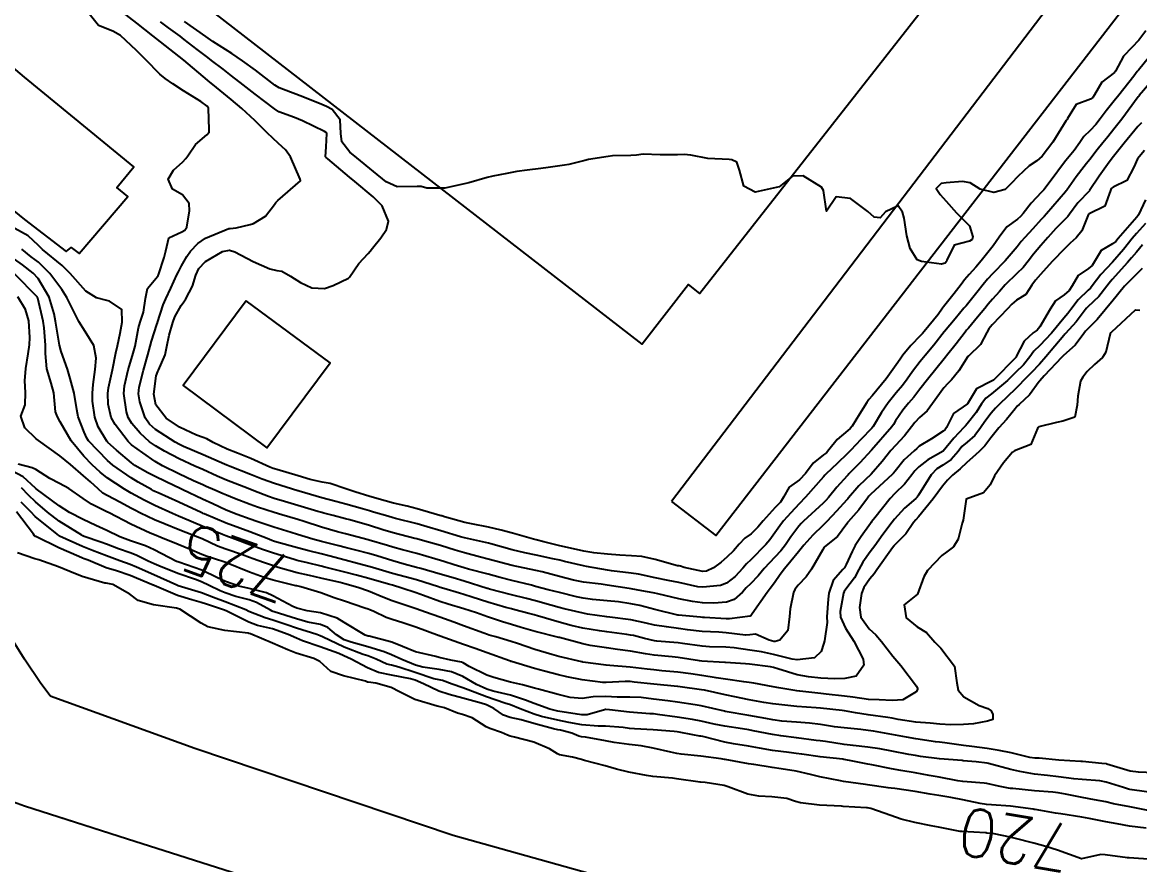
# Model space of a CAD drawing. Header units: metres. Extents: x 307586 to 320046, y 7427249 to 7434250.
# Drawn here: x 312044.7 to 312138.4, y 7432010.2 to 7432080.8 of the extents above; entities that cross this region are included whole.
import ezdxf
from ezdxf.enums import TextEntityAlignment as Align

# ---------------------------------------------------------------- set-up
doc = ezdxf.new("R2010")
doc.units = ezdxf.units.M
doc.header["$MEASUREMENT"] = 0
for name, color, linetype in [('Cotas', 45, 'Continuous'), ('Curvas de Nivel 1m', 11, 'Continuous'), ('Curvas de Nivel 5m', 15, 'Continuous'), ('Edificações', 30, 'Continuous'), ('Vias Primárias', 230, 'Continuous'), ('Vias Secundárias', 230, 'Continuous')]:
    doc.layers.add(name, color=color, linetype=linetype)
doc.styles.add('Style-STANDARD', font='STANDARD.shx')

msp = doc.modelspace()

# ---------------------------------------------------------------- linework, layer by layer
at = {"layer": 'Curvas de Nivel 1m', "flags": 128}
for points, elevation in [([(312138.501, 7432072.364), (312138.214, 7432072.045), (312137.056, 7432070.667), (312136.181, 7432069.528), (312135.81, 7432069.05), (312135.532, 7432068.686), (312134.963, 7432067.889), (312134.168, 7432066.7), (312134.143, 7432066.671), (312133.183, 7432065.659), (312132.481, 7432064.716), (312132.331, 7432064.508), (312132.116, 7432064.285), (312131.334, 7432063.502), (312130.666, 7432062.741), (312130.086, 7432062.079), (312129.47, 7432061.365), (312129.013, 7432060.761), (312128.594, 7432060.238), (312128.062, 7432059.722), (312127.1, 7432058.784), (312126.601, 7432058.235), (312126.035, 7432057.592), (312125.67, 7432057.162), (312125.38, 7432056.806), (312124.763, 7432056.065), (312124.006, 7432055.157), (312123.851, 7432054.975), (312123.733, 7432054.823), (312122.974, 7432053.844), (312122.172, 7432052.838), (312122.083, 7432052.728), (312121.97, 7432052.591), (312120.576, 7432050.861), (312119.945, 7432050.044), (312119.427, 7432049.386), (312118.985, 7432048.879), (312118.514, 7432048.294), (312117.911, 7432047.399), (312117.718, 7432047.081), (312117.58, 7432046.895), (312115.883, 7432044.92), (312114.921, 7432043.875), (312113.997, 7432042.939), (312113.926, 7432042.865), (312113.851, 7432042.788), (312112.97, 7432041.821), (312112.274, 7432040.956), (312112.069, 7432040.719), (312111.828, 7432040.479), (312110.201, 7432038.984), (312110.005, 7432038.792), (312109.806, 7432038.559), (312109.127, 7432037.663), (312108.667, 7432037.001), (312108.278, 7432036.505), (312107.773, 7432035.979), (312106.893, 7432035.023), (312106.384, 7432034.4), (312105.743, 7432033.72), (312105.394, 7432033.387), (312105.064, 7432033.047), (312104.37, 7432032.41), (312103.724, 7432032.191), (312102.673, 7432032.121), (312101.724, 7432032.148), (312100.885, 7432032.253), (312099.727, 7432032.482), (312097.975, 7432032.883), (312097.731, 7432032.94), (312097.576, 7432032.977), (312096.632, 7432033.147), (312095.735, 7432033.301), (312095.566, 7432033.331), (312093.74, 7432033.634), (312093.224, 7432033.702), (312091.743, 7432033.879), (312090.907, 7432034.051), (312089.75, 7432034.358), (312088.274, 7432034.726), (312087.757, 7432034.85), (312085.763, 7432035.28), (312083.768, 7432035.797), (312083.114, 7432035.962), (312081.773, 7432036.32), (312081.001, 7432036.558), (312079.779, 7432036.936), (312078.266, 7432037.365), (312077.785, 7432037.496), (312077.616, 7432037.541), (312075.792, 7432038.018), (312074.929, 7432038.27), (312073.801, 7432038.609), (312072.161, 7432039.083), (312071.809, 7432039.176), (312070.757, 7432039.456), (312070.001, 7432039.653), (312069.815, 7432039.703), (312069.49, 7432039.8), (312067.821, 7432040.309), (312066.695, 7432040.63), (312065.827, 7432040.878), (312065.35, 7432041.039), (312064.117, 7432041.536), (312063.915, 7432041.62), (312063.834, 7432041.65), (312063.658, 7432041.719), (312061.842, 7432042.424), (312061.04, 7432042.767), (312059.85, 7432043.303), (312059.184, 7432043.597), (312057.862, 7432044.204), (312056.648, 7432044.845), (312055.878, 7432045.3), (312055.387, 7432045.637), (312054.587, 7432046.347), (312053.898, 7432047.159), (312053.598, 7432047.663), (312053.442, 7432048.132), (312053.234, 7432049.667), (312053.28, 7432050.326), (312053.592, 7432051.664), (312053.669, 7432051.95), (312053.965, 7432052.874), (312054.17, 7432053.657), (312054.468, 7432055.181), (312054.592, 7432055.651), (312054.864, 7432056.5), (312055.055, 7432057.645), (312055.208, 7432058.47), (312056.051, 7432059.472), (312056.115, 7432059.566), (312056.138, 7432059.629), (312056.62, 7432061.071), (312056.733, 7432061.623), (312056.984, 7432062.72), (312058.089, 7432063.216), (312058.337, 7432063.361), (312058.501, 7432063.606), (312058.723, 7432064.994), (312058.692, 7432065.604), (312058.13, 7432066.338), (312057.311, 7432066.795), (312056.932, 7432067.628), (312057.389, 7432068.387), (312058.165, 7432069.102), (312058.418, 7432069.358), (312058.584, 7432069.606), (312059.237, 7432070.545), (312060.191, 7432071.363), (312060.369, 7432071.587), (312060.378, 7432071.771), (312060.324, 7432073.588), (312060.215, 7432073.762), (312059.673, 7432074.144), (312058.234, 7432075.033), (312057.336, 7432075.624), (312056.683, 7432076.069), (312056.251, 7432076.444), (312055.077, 7432077.652), (312054.274, 7432078.416), (312052.933, 7432079.674), (312052.296, 7432080.032), (312051.115, 7432080.512), (312050.311, 7432081.479)], 731), ([(312139.21, 7432075.684), (312138.32, 7432074.649), (312138.286, 7432074.606), (312138.242, 7432074.552), (312136.855, 7432072.67), (312136.204, 7432071.822), (312135.693, 7432071.19), (312135.279, 7432070.689), (312134.792, 7432070.089), (312134.179, 7432069.292), (312133.919, 7432068.959), (312133.713, 7432068.705), (312133.048, 7432067.823), (312132.251, 7432066.719), (312132.202, 7432066.66), (312132.142, 7432066.585), (312130.54, 7432064.744), (312130.344, 7432064.523), (312130.116, 7432064.266), (312129.395, 7432063.465), (312128.733, 7432062.764), (312128.435, 7432062.421), (312128.085, 7432061.976), (312127.084, 7432060.785), (312126.062, 7432059.728), (312125.611, 7432059.251), (312125.249, 7432058.808), (312124.718, 7432058.138), (312124.03, 7432057.305), (312123.81, 7432057.039), (312123.636, 7432056.824), (312122.908, 7432055.937), (312122.003, 7432054.862), (312121.987, 7432054.84), (312121.103, 7432053.736), (312120.377, 7432052.864), (312119.968, 7432052.368), (312119.316, 7432051.52), (312118.87, 7432050.881), (312118.476, 7432050.356), (312117.941, 7432049.743), (312117.27, 7432048.9), (312116.737, 7432048.092), (312116.013, 7432046.918), (312115.901, 7432046.777), (312114.993, 7432045.828), (312114.148, 7432044.937), (312114.018, 7432044.801), (312113.879, 7432044.657), (312113.01, 7432043.805), (312112.093, 7432042.958), (312111.974, 7432042.837), (312111.85, 7432042.686), (312110.351, 7432040.982), (312109.827, 7432040.431), (312109.122, 7432039.694), (312108.512, 7432039.003), (312108.207, 7432038.606), (312107.798, 7432038.017), (312107.373, 7432037.432), (312107.027, 7432037.021), (312105.77, 7432035.746), (312105.415, 7432035.395), (312105.105, 7432035.047), (312104.449, 7432034.356), (312103.744, 7432033.791), (312103.218, 7432033.588), (312101.738, 7432033.448), (312101.338, 7432033.487), (312099.744, 7432033.831), (312098.846, 7432034.02), (312097.75, 7432034.246), (312096.373, 7432034.531), (312095.755, 7432034.633), (312094.103, 7432034.831), (312093.758, 7432034.882), (312091.992, 7432035.198), (312091.763, 7432035.244), (312090.156, 7432035.613), (312089.768, 7432035.703), (312089.171, 7432035.833), (312087.772, 7432036.129), (312086.839, 7432036.329), (312085.776, 7432036.594), (312083.997, 7432037.082), (312083.781, 7432037.135), (312083.027, 7432037.308), (312081.787, 7432037.585), (312081.435, 7432037.679), (312079.795, 7432038.175), (312078.647, 7432038.515), (312077.804, 7432038.747), (312075.98, 7432039.219), (312075.811, 7432039.266), (312075.359, 7432039.397), (312074.15, 7432039.749), (312073.817, 7432039.842), (312073.24, 7432040.005), (312071.823, 7432040.399), (312070.99, 7432040.618), (312069.828, 7432040.936), (312067.927, 7432041.489), (312067.833, 7432041.518), (312067.795, 7432041.529), (312065.839, 7432042.135), (312064.821, 7432042.504), (312063.846, 7432042.886), (312062.149, 7432043.557), (312061.855, 7432043.68), (312061.652, 7432043.768), (312059.867, 7432044.555), (312058.232, 7432045.252), (312057.88, 7432045.411), (312057.523, 7432045.614), (312055.893, 7432046.665), (312055.365, 7432047.105), (312055.016, 7432047.643), (312054.58, 7432048.993), (312054.469, 7432049.652), (312054.512, 7432050.224), (312054.862, 7432051.646), (312055.236, 7432052.911), (312055.438, 7432053.638), (312055.554, 7432054.062), (312056, 7432055.46), (312056.042, 7432055.589), (312056.054, 7432055.629), (312056.532, 7432057.111), (312056.741, 7432057.623), (312057.155, 7432058.5), (312057.672, 7432059.614), (312057.797, 7432059.872), (312058.06, 7432060.368), (312058.519, 7432061.155), (312058.825, 7432061.602), (312059.419, 7432062.257), (312060.084, 7432062.709), (312062.039, 7432063.507), (312062.092, 7432063.507), (312062.15, 7432063.502), (312062.637, 7432063.555), (312063.813, 7432063.827), (312064.099, 7432063.923), (312065.097, 7432064.541), (312065.862, 7432065.523), (312065.967, 7432065.679), (312066.126, 7432065.838), (312068.021, 7432067.492), (312068.01, 7432067.627), (312067.187, 7432069.505), (312066.769, 7432070.101), (312066.184, 7432070.633), (312065.236, 7432071.53), (312064.203, 7432072.568), (312063.129, 7432073.551), (312062.224, 7432074.305), (312060.684, 7432075.583), (312060.439, 7432075.781), (312060.246, 7432075.939), (312058.263, 7432077.61), (312056.285, 7432079.145), (312055.649, 7432079.646), (312054.303, 7432080.712), (312053.083, 7432081.672)], 732), ([(312139.108, 7432077.814), (312138.265, 7432076.782), (312138.205, 7432076.71), (312138.159, 7432076.652), (312137.87, 7432076.267), (312136.611, 7432074.674), (312136.236, 7432074.206), (312135.549, 7432073.36), (312135.046, 7432072.692), (312134.684, 7432072.219), (312134.203, 7432071.72), (312133.695, 7432071.208), (312133.344, 7432070.708), (312132.864, 7432070.035), (312132.178, 7432069.213), (312131.806, 7432068.726), (312131.12, 7432067.774), (312130.331, 7432066.747), (312130.141, 7432066.545), (312129.266, 7432065.624), (312128.596, 7432064.765), (312128.383, 7432064.503), (312128.116, 7432064.289), (312127.231, 7432063.658), (312126.597, 7432062.792), (312126.085, 7432062.051), (312125.524, 7432061.36), (312125.078, 7432060.81), (312124.618, 7432060.264), (312124.061, 7432059.645), (312123.674, 7432059.206), (312123.404, 7432058.826), (312122.827, 7432058.046), (312122.026, 7432057.076), (312121.919, 7432056.947), (312121.849, 7432056.843), (312121.482, 7432056.312), (312120.295, 7432054.866), (312120.162, 7432054.706), (312119.998, 7432054.53), (312119.172, 7432053.691), (312118.525, 7432052.884), (312118.298, 7432052.558), (312117.965, 7432052.082), (312117.108, 7432050.903), (312115.939, 7432049.491), (312115.672, 7432049.186), (312115.496, 7432048.924), (312114.894, 7432047.954), (312114.256, 7432046.936), (312114.1, 7432046.739), (312113.899, 7432046.567), (312113.009, 7432045.832), (312112.322, 7432044.956), (312112.12, 7432044.717), (312111.876, 7432044.532), (312110.993, 7432043.846), (312110.367, 7432042.982), (312109.848, 7432042.458), (312108.995, 7432041.845), (312108.52, 7432041.003), (312108.254, 7432040.581), (312107.824, 7432040.118), (312106.818, 7432039.025), (312106.358, 7432038.479), (312105.796, 7432037.934), (312105.273, 7432037.563), (312104.789, 7432037.05), (312104.321, 7432036.511), (312103.772, 7432035.967), (312103.28, 7432035.552), (312102.658, 7432035.071), (312102.055, 7432034.78), (312101.758, 7432034.765), (312100.188, 7432035.104), (312099.869, 7432035.214), (312099.764, 7432035.234), (312099.622, 7432035.254), (312097.769, 7432035.778), (312096.65, 7432036.025), (312095.772, 7432036.09), (312094.8, 7432036.142), (312093.773, 7432036.23), (312092.627, 7432036.339), (312091.776, 7432036.476), (312091.168, 7432036.6), (312089.78, 7432036.911), (312088.431, 7432037.244), (312087.786, 7432037.427), (312087.553, 7432037.486), (312085.793, 7432037.966), (312084.856, 7432038.231), (312083.801, 7432038.493), (312082.356, 7432038.763), (312081.806, 7432038.881), (312080.101, 7432039.346), (312079.883, 7432039.419), (312079.814, 7432039.43), (312079.716, 7432039.449), (312077.819, 7432040.019), (312076.972, 7432040.227), (312075.824, 7432040.504), (312075.118, 7432040.693), (312073.829, 7432041.047), (312072.576, 7432041.433), (312071.836, 7432041.704), (312070.512, 7432042.132), (312069.841, 7432042.262), (312068.837, 7432042.486), (312067.846, 7432042.775), (312066.06, 7432043.299), (312065.851, 7432043.362), (312065.743, 7432043.403), (312065.465, 7432043.516), (312063.863, 7432044.222), (312062.753, 7432044.668), (312061.875, 7432045.024), (312060.718, 7432045.577), (312060.185, 7432045.885), (312059.887, 7432045.99), (312059.305, 7432046.18), (312057.895, 7432046.867), (312056.785, 7432047.621), (312055.92, 7432048.74), (312055.742, 7432049.633), (312055.948, 7432051.164), (312056.066, 7432051.515), (312056.123, 7432051.628), (312056.676, 7432052.913), (312056.835, 7432053.621), (312057.037, 7432054.569), (312057.326, 7432055.617), (312057.505, 7432056.118), (312058.017, 7432057.045), (312058.26, 7432057.368), (312058.43, 7432057.606), (312058.969, 7432058.671), (312059.259, 7432059.598), (312059.505, 7432060.149), (312060.064, 7432060.733), (312061.494, 7432061.569), (312062.074, 7432061.69), (312062.526, 7432061.555), (312064.065, 7432060.754), (312065.455, 7432060.13), (312066.058, 7432059.998), (312066.479, 7432059.935), (312067.191, 7432059.503), (312068.045, 7432058.973), (312068.982, 7432058.537), (312070.038, 7432058.479), (312070.759, 7432058.743), (312072.052, 7432059.349), (312072.103, 7432059.388), (312072.136, 7432059.439), (312072.917, 7432060.579), (312073.692, 7432061.424), (312073.878, 7432061.619), (312074.077, 7432061.86), (312074.763, 7432062.737), (312075.243, 7432063.409), (312075.401, 7432064.11), (312074.869, 7432065.413), (312074.13, 7432066.151), (312072.592, 7432067.436), (312072.148, 7432067.81), (312070.309, 7432069.33), (312070.173, 7432069.445), (312070.149, 7432069.47), (312070.133, 7432069.511), (312070.182, 7432070.357), (312070.229, 7432071.469), (312070.225, 7432071.501), (312070.194, 7432071.536), (312070.042, 7432071.624), (312068.203, 7432072.54), (312067.521, 7432072.815), (312066.211, 7432073.294), (312065.842, 7432073.524), (312064.231, 7432074.769), (312063.214, 7432075.55), (312062.25, 7432076.3), (312061.542, 7432076.857), (312060.576, 7432077.585), (312060.266, 7432077.82), (312059.365, 7432078.51), (312058.289, 7432079.353), (312057.947, 7432079.615), (312056.982, 7432080.312), (312056.305, 7432080.828)], 733), ([(312138.873, 7432080.079), (312138.299, 7432079.278), (312137.694, 7432078.659), (312136.997, 7432077.955), (312136.342, 7432076.679), (312136.262, 7432076.582), (312135.177, 7432075.768), (312134.564, 7432074.697), (312134.446, 7432074.492), (312134.237, 7432074.333), (312133.037, 7432073.905), (312132.316, 7432072.719), (312132.282, 7432072.65), (312132.211, 7432072.546), (312131.086, 7432070.737), (312130.181, 7432069.565), (312129.744, 7432069.188), (312129.105, 7432068.761), (312128.612, 7432068.32), (312128.159, 7432067.855), (312127.624, 7432067.304), (312127.089, 7432066.786), (312126.14, 7432066.509), (312125.007, 7432066.811), (312124.151, 7432067.331), (312123.521, 7432067.457), (312122.15, 7432067.328), (312121.714, 7432067.282), (312121.295, 7432066.853), (312121.651, 7432066.361), (312122.132, 7432065.783), (312123.012, 7432064.831), (312124.107, 7432063.73), (312124.392, 7432062.817), (312124.315, 7432062.594), (312124.089, 7432062.436), (312122.81, 7432062.109), (312122.206, 7432060.839), (312122.17, 7432060.741), (312122.071, 7432060.61), (312121.748, 7432060.523), (312120.072, 7432060.754), (312119.723, 7432060.874), (312119.123, 7432061.839), (312118.857, 7432062.882), (312118.638, 7432064.362), (312118.477, 7432064.886), (312118.128, 7432065.392), (312117.057, 7432064.906), (312116.616, 7432064.412), (312116.116, 7432064.46), (312115.586, 7432064.925), (312114.134, 7432066.007), (312112.935, 7432066.152), (312112.123, 7432064.96), (312111.874, 7432066.698), (312111.705, 7432066.967), (312110.157, 7432067.928), (312109.272, 7432067.883), (312108.143, 7432067.01), (312106.138, 7432066.537), (312105.193, 7432067.049), (312104.831, 7432068.385), (312104.597, 7432069.056), (312104.175, 7432069.255), (312103.963, 7432069.274), (312102.176, 7432069.371), (312100.733, 7432069.657), (312100.179, 7432069.701), (312099.626, 7432069.668), (312098.178, 7432069.688), (312096.752, 7432069.725), (312096.178, 7432069.663), (312095.722, 7432069.62), (312094.177, 7432069.583), (312093.812, 7432069.548), (312092.174, 7432069.274), (312091.854, 7432069.205), (312090.521, 7432068.872), (312090.167, 7432068.803), (312088.802, 7432068.605), (312088.162, 7432068.536), (312087.027, 7432068.4), (312086.158, 7432068.272), (312085.317, 7432068.127), (312084.152, 7432067.901), (312083.672, 7432067.782), (312082.143, 7432067.32), (312080.138, 7432066.896), (312078.63, 7432066.873), (312078.139, 7432067.021), (312077.8, 7432067.035), (312076.139, 7432066.984), (312075.217, 7432067.409), (312074.156, 7432068.289), (312072.749, 7432069.434), (312072.178, 7432069.914), (312071.502, 7432070.766), (312071.421, 7432071.452), (312071.365, 7432072.613), (312070.699, 7432073.463), (312070.217, 7432073.715), (312069.811, 7432073.882), (312068.229, 7432074.531), (312066.595, 7432075.158), (312066.24, 7432075.303), (312065.888, 7432075.524), (312064.255, 7432076.759), (312063.178, 7432077.551), (312062.272, 7432078.159), (312060.69, 7432079.181), (312060.291, 7432079.449), (312060.091, 7432079.592), (312058.305, 7432080.859)], 734), ([(312138.858, 7432065.921), (312138.258, 7432064.649), (312138.206, 7432064.565), (312138.121, 7432064.464), (312136.559, 7432062.673), (312136.35, 7432062.425), (312136.096, 7432062.23), (312135.125, 7432061.652), (312134.544, 7432060.695), (312134.367, 7432060.4), (312134.067, 7432060.141), (312133.213, 7432059.557), (312132.709, 7432058.713), (312132.448, 7432058.315), (312132.042, 7432057.961), (312131.313, 7432057.451), (312130.859, 7432056.737), (312130.008, 7432055.269), (312129.767, 7432054.991), (312129.428, 7432054.756), (312128.681, 7432054.074), (312128.023, 7432052.77), (312128.004, 7432052.738), (312127.972, 7432052.708), (312126.112, 7432050.798), (312125.952, 7432050.701), (312124.681, 7432050.077), (312123.933, 7432048.82), (312122.751, 7432048.001), (312122.162, 7432046.837), (312122.064, 7432046.676), (312121.9, 7432046.524), (312120.928, 7432045.889), (312119.887, 7432045.264), (312119.681, 7432045.076), (312119.469, 7432044.874), (312118.637, 7432044.116), (312117.857, 7432043.183), (312117.729, 7432043.018), (312117.615, 7432042.894), (312115.836, 7432041.244), (312115.673, 7432041.083), (312115.545, 7432040.923), (312114.827, 7432039.925), (312113.923, 7432038.939), (312113.872, 7432038.879), (312113.81, 7432038.764), (312113.041, 7432037.701), (312112.1, 7432036.957), (312111.932, 7432036.808), (312111.779, 7432036.563), (312110.854, 7432034.974), (312110.414, 7432034.319), (312109.742, 7432033.625), (312109.472, 7432033.257), (312109.36, 7432032.994), (312109.07, 7432031.646), (312109.009, 7432030.997), (312108.874, 7432029.826), (312108.215, 7432029.005), (312107.811, 7432028.889), (312107.691, 7432028.9), (312107.311, 7432029.016), (312106.176, 7432029.511), (312105.697, 7432029.45), (312105.32, 7432029.42), (312103.699, 7432029.623), (312103.089, 7432029.676), (312101.7, 7432029.749), (312100.477, 7432029.875), (312099.702, 7432029.982), (312098.7, 7432030.123), (312097.704, 7432030.268), (312096.99, 7432030.425), (312095.708, 7432030.716), (312093.946, 7432030.942), (312093.711, 7432030.966), (312092.096, 7432031.196), (312091.714, 7432031.268), (312090.133, 7432031.64), (312089.718, 7432031.744), (312089.023, 7432031.933), (312087.723, 7432032.305), (312086.968, 7432032.504), (312085.728, 7432032.814), (312083.878, 7432033.299), (312083.733, 7432033.337), (312083.681, 7432033.353), (312081.743, 7432033.966), (312080.84, 7432034.24), (312079.751, 7432034.547), (312078.111, 7432035.013), (312077.759, 7432035.109), (312076.719, 7432035.38), (312075.766, 7432035.653), (312074.436, 7432036.076), (312073.771, 7432036.27), (312072.658, 7432036.547), (312071.776, 7432036.776), (312071.246, 7432036.916), (312069.781, 7432037.287), (312069.076, 7432037.477), (312067.789, 7432037.863), (312067.258, 7432038.028), (312065.798, 7432038.489), (312064.375, 7432038.961), (312063.807, 7432039.162), (312062.715, 7432039.551), (312061.816, 7432039.918), (312060.686, 7432040.442), (312059.825, 7432040.839), (312058.179, 7432041.607), (312057.835, 7432041.775), (312057.537, 7432041.912), (312055.844, 7432042.713), (312055.237, 7432043.029), (312054.145, 7432043.656), (312053.856, 7432043.865), (312052.619, 7432044.925), (312051.881, 7432045.578), (312051.792, 7432045.681), (312051.083, 7432046.881), (312050.79, 7432047.697), (312050.594, 7432049.029), (312050.587, 7432049.7), (312050.662, 7432050.421), (312050.824, 7432051.697), (312050.907, 7432052.64), (312050.71, 7432053.699), (312049.991, 7432054.887), (312049.446, 7432055.716), (312048.903, 7432056.833), (312048.438, 7432057.726), (312048.033, 7432058.393), (312047.038, 7432059.74), (312046.062, 7432060.672), (312045.453, 7432061.145), (312044.687, 7432061.771)], 729), ([(312138.84, 7432063.918), (312138.107, 7432063.09), (312137.735, 7432062.656), (312137.001, 7432061.754), (312136.073, 7432060.698), (312135.109, 7432059.643), (312134.389, 7432058.697), (312134.239, 7432058.51), (312134.047, 7432058.325), (312133.211, 7432057.532), (312132.583, 7432056.714), (312132.342, 7432056.394), (312132.016, 7432056.006), (312130.969, 7432054.736), (312129.987, 7432053.696), (312129.505, 7432053.23), (312129.163, 7432052.758), (312128.635, 7432052.094), (312127.96, 7432051.443), (312127.271, 7432050.78), (312125.942, 7432049.662), (312125.458, 7432049.284), (312125.105, 7432048.808), (312124.65, 7432048.084), (312123.908, 7432047.136), (312123.76, 7432046.966), (312123.631, 7432046.823), (312122.796, 7432045.929), (312121.883, 7432044.84), (312120.603, 7432044.128), (312119.863, 7432043.53), (312119.529, 7432043.202), (312119.273, 7432042.876), (312118.657, 7432042.07), (312117.837, 7432041.288), (312117.443, 7432040.896), (312116.162, 7432039.261), (312115.9, 7432038.919), (312115.863, 7432038.868), (312115.811, 7432038.799), (312115.014, 7432037.708), (312114.52, 7432036.933), (312114.262, 7432036.451), (312113.767, 7432035.36), (312113.62, 7432035.085), (312113.477, 7432034.943), (312112.684, 7432034.015), (312112.323, 7432032.954), (312112.243, 7432032.44), (312112.155, 7432030.956), (312112.16, 7432030.504), (312111.936, 7432028.958), (312111.888, 7432028.76), (312111.679, 7432028.063), (312111.117, 7432027.522), (312109.668, 7432027.351), (312109.24, 7432027.424), (312107.675, 7432027.824), (312106.659, 7432028.044), (312105.68, 7432028.187), (312104.372, 7432028.364), (312103.683, 7432028.419), (312102.3, 7432028.458), (312101.684, 7432028.506), (312100.06, 7432028.732), (312099.688, 7432028.779), (312097.899, 7432028.918), (312097.69, 7432028.949), (312096.864, 7432029.142), (312095.929, 7432029.39), (312095.696, 7432029.442), (312095.368, 7432029.492), (312093.698, 7432029.716), (312093.079, 7432029.806), (312091.701, 7432030.029), (312090.728, 7432030.239), (312089.706, 7432030.516), (312087.901, 7432031.058), (312087.712, 7432031.112), (312087.605, 7432031.144), (312087.182, 7432031.258), (312086.001, 7432031.561), (312085.716, 7432031.633), (312085.242, 7432031.76), (312083.722, 7432032.206), (312082.413, 7432032.627), (312081.728, 7432032.842), (312081.358, 7432032.954), (312080.056, 7432033.345), (312079.734, 7432033.438), (312079.609, 7432033.477), (312077.743, 7432034.058), (312076.801, 7432034.326), (312075.751, 7432034.612), (312074.074, 7432035.1), (312073.759, 7432035.187), (312072.804, 7432035.43), (312071.766, 7432035.705), (312070.395, 7432036.087), (312069.771, 7432036.249), (312068.743, 7432036.511), (312067.776, 7432036.757), (312066.056, 7432037.232), (312065.781, 7432037.314), (312065.635, 7432037.365), (312065.244, 7432037.518), (312063.791, 7432038.081), (312062.961, 7432038.383), (312061.802, 7432038.813), (312059.945, 7432039.588), (312059.855, 7432039.631), (312059.814, 7432039.648), (312059.704, 7432039.701), (312057.823, 7432040.571), (312056.109, 7432041.348), (312055.831, 7432041.476), (312055.726, 7432041.526), (312055.537, 7432041.634), (312054.435, 7432042.247), (312053.842, 7432042.61), (312052.307, 7432043.675), (312051.859, 7432044.058), (312050.271, 7432045.704), (312050.112, 7432045.933), (312049.89, 7432046.435), (312049.406, 7432047.715), (312049.288, 7432048.34), (312049.054, 7432049.719), (312048.725, 7432050.942), (312048.5, 7432051.725), (312047.967, 7432053.187), (312047.827, 7432053.731), (312047.799, 7432053.908), (312047.507, 7432055.735), (312047.393, 7432056.352), (312046.965, 7432057.741), (312046.046, 7432059.307), (312045.622, 7432059.756), (312044.74, 7432060.45), (312044.065, 7432060.94)], 728), ([(312138.612, 7432062.128), (312138.086, 7432061.522), (312137.682, 7432061.053), (312137.348, 7432060.661), (312136.058, 7432059.238), (312135.8, 7432058.938), (312135.607, 7432058.684), (312134.932, 7432057.799), (312134.027, 7432056.948), (312133.899, 7432056.827), (312133.803, 7432056.702), (312133.039, 7432055.683), (312132.159, 7432054.718), (312132.082, 7432054.64), (312132.001, 7432054.545), (312130.486, 7432052.742), (312129.967, 7432052.145), (312129.286, 7432051.43), (312128.635, 7432050.763), (312128.302, 7432050.414), (312127.946, 7432050.074), (312126.601, 7432048.79), (312126.28, 7432048.442), (312125.922, 7432048.04), (312125.374, 7432047.342), (312125.024, 7432046.809), (312124.545, 7432046.165), (312123.891, 7432045.609), (312123.468, 7432045.243), (312123.136, 7432044.827), (312122.555, 7432044.151), (312121.865, 7432043.669), (312121.354, 7432043.355), (312120.881, 7432042.855), (312119.836, 7432041.148), (312119.721, 7432040.984), (312119.602, 7432040.872), (312118.648, 7432040.059), (312117.815, 7432039.137), (312117.619, 7432038.893), (312116.838, 7432037.864), (312116.158, 7432036.914), (312115.778, 7432036.41), (312115.152, 7432035.544), (312114.83, 7432034.929), (312114.451, 7432034.234), (312113.738, 7432033.279), (312113.591, 7432033.086), (312113.536, 7432032.942), (312113.249, 7432031.413), (312113.277, 7432030.944), (312113.704, 7432030.025), (312114.411, 7432028.933), (312115.188, 7432027.407), (312115.253, 7432026.924), (312114.601, 7432025.983), (312113.651, 7432025.793), (312112.826, 7432025.774), (312111.651, 7432025.817), (312110.602, 7432025.926), (312109.654, 7432026.111), (312108.044, 7432026.621), (312107.66, 7432026.733), (312107.419, 7432026.772), (312105.663, 7432027.014), (312105.32, 7432027.043), (312103.664, 7432027.136), (312103.584, 7432027.141), (312101.665, 7432027.25), (312101.478, 7432027.271), (312099.67, 7432027.563), (312099.169, 7432027.617), (312097.672, 7432027.76), (312096.938, 7432027.877), (312095.677, 7432028.092), (312094.607, 7432028.243), (312093.681, 7432028.366), (312092.306, 7432028.572), (312091.685, 7432028.698), (312089.744, 7432029.229), (312089.702, 7432029.239), (312089.678, 7432029.246), (312087.698, 7432029.75), (312086.525, 7432030.086), (312085.703, 7432030.322), (312084.959, 7432030.541), (312083.71, 7432030.972), (312082.771, 7432031.309), (312081.716, 7432031.65), (312080.406, 7432032.026), (312079.722, 7432032.246), (312078.345, 7432032.746), (312077.729, 7432032.967), (312076.518, 7432033.382), (312075.736, 7432033.619), (312075.421, 7432033.711), (312073.745, 7432034.192), (312072.716, 7432034.463), (312071.752, 7432034.708), (312070.082, 7432035.141), (312069.759, 7432035.218), (312068.613, 7432035.481), (312067.765, 7432035.687), (312067.501, 7432035.758), (312065.771, 7432036.292), (312064.855, 7432036.605), (312063.778, 7432037.007), (312062.3, 7432037.555), (312061.786, 7432037.745), (312061.485, 7432037.867), (312059.798, 7432038.578), (312058.152, 7432039.263), (312057.81, 7432039.402), (312057.31, 7432039.615), (312055.819, 7432040.287), (312054.918, 7432040.737), (312053.83, 7432041.34), (312053.277, 7432041.666), (312051.842, 7432042.606), (312051.238, 7432043.08), (312050.577, 7432043.699), (312049.864, 7432044.426), (312048.822, 7432045.721), (312047.899, 7432047.306), (312047.674, 7432047.732), (312047.494, 7432048.149), (312047.351, 7432049.736), (312047.142, 7432050.537), (312046.781, 7432051.742), (312046.67, 7432053.039), (312046.65, 7432053.743), (312046.55, 7432055.189), (312046.471, 7432055.745), (312046.022, 7432057.661), (312046.002, 7432057.73), (312045.987, 7432057.751), (312044.052, 7432059.709)], 727), ([(312138.562, 7432060.151), (312138.063, 7432059.658), (312137.094, 7432058.664), (312136.033, 7432057.372), (312135.718, 7432056.993), (312135.468, 7432056.686), (312134.813, 7432055.894), (312134.007, 7432055.109), (312133.809, 7432054.898), (312133.671, 7432054.703), (312132.966, 7432053.738), (312131.984, 7432052.867), (312131.828, 7432052.722), (312130.363, 7432051.148), (312129.999, 7432050.749), (312129.952, 7432050.682), (312129.13, 7432049.57), (312128.271, 7432048.767), (312128.093, 7432048.606), (312127.927, 7432048.402), (312127.199, 7432047.496), (312126.547, 7432046.79), (312125.895, 7432045.968), (312125.39, 7432045.303), (312124.908, 7432044.81), (312124.36, 7432044.33), (312123.869, 7432043.901), (312123.304, 7432043.382), (312122.686, 7432042.832), (312122.265, 7432042.42), (312121.844, 7432041.91), (312121.041, 7432040.852), (312119.818, 7432039.338), (312119.591, 7432039.097), (312119.41, 7432038.874), (312118.751, 7432037.928), (312117.784, 7432036.931), (312117.765, 7432036.909), (312117.75, 7432036.89), (312117.65, 7432036.76), (312116.338, 7432034.911), (312116.096, 7432034.576), (312115.751, 7432034.151), (312115.248, 7432033.417), (312115.052, 7432032.927), (312114.89, 7432031.76), (312114.999, 7432030.927), (312115.703, 7432029.952), (312116.247, 7432029.46), (312116.723, 7432028.905), (312117.674, 7432027.659), (312118.339, 7432026.883), (312119.646, 7432025.164), (312119.751, 7432024.976), (312119.751, 7432024.868), (312119.64, 7432024.675), (312118.509, 7432024.002), (312117.629, 7432023.966), (312116.535, 7432024.001), (312115.63, 7432024.05), (312114.331, 7432024.234), (312113.634, 7432024.329), (312112.097, 7432024.494), (312111.637, 7432024.542), (312109.883, 7432024.742), (312109.64, 7432024.774), (312108.128, 7432025.005), (312107.644, 7432025.094), (312106.013, 7432025.401), (312105.647, 7432025.454), (312105.178, 7432025.515), (312103.65, 7432025.747), (312102.856, 7432025.863), (312101.653, 7432026.045), (312100.747, 7432026.186), (312099.655, 7432026.329), (312098.326, 7432026.454), (312097.657, 7432026.513), (312097.097, 7432026.578), (312095.659, 7432026.747), (312093.944, 7432026.893), (312093.66, 7432026.915), (312091.683, 7432027.18), (312091.663, 7432027.186), (312091.598, 7432027.201), (312089.669, 7432027.655), (312089.101, 7432027.806), (312087.678, 7432028.235), (312086.229, 7432028.72), (312085.687, 7432028.899), (312084.391, 7432029.29), (312083.841, 7432029.445), (312083.695, 7432029.492), (312083.393, 7432029.606), (312081.702, 7432030.221), (312080.882, 7432030.51), (312079.709, 7432030.926), (312078.506, 7432031.362), (312077.716, 7432031.641), (312077.316, 7432031.775), (312075.722, 7432032.32), (312074.932, 7432032.608), (312073.73, 7432033.107), (312072.841, 7432033.429), (312071.737, 7432033.74), (312071.346, 7432033.839), (312069.744, 7432034.22), (312068.8, 7432034.427), (312067.75, 7432034.662), (312066.157, 7432035.106), (312065.759, 7432035.229), (312064.921, 7432035.523), (312064.059, 7432035.829), (312063.767, 7432035.934), (312063.158, 7432036.157), (312061.774, 7432036.626), (312061.088, 7432036.883), (312059.782, 7432037.492), (312059.561, 7432037.592), (312057.793, 7432038.29), (312056.693, 7432038.727), (312055.805, 7432039.096), (312054.627, 7432039.648), (312054.083, 7432039.923), (312053.817, 7432040.066), (312052.937, 7432040.553), (312051.827, 7432041.123), (312051.478, 7432041.334), (312051.074, 7432041.691), (312050.427, 7432042.29), (312049.844, 7432042.785), (312048.753, 7432043.721), (312047.864, 7432044.462), (312046.071, 7432045.748), (312045.884, 7432045.888), (312044.921, 7432046.792), (312044.604, 7432047.769), (312044.944, 7432048.738), (312044.971, 7432049.764), (312044.927, 7432050.749), (312045.026, 7432051.764), (312045.221, 7432053.017), (312045.328, 7432053.76), (312045.359, 7432054.383), (312045.255, 7432055.761), (312044.975, 7432056.728), (312044.347, 7432057.775)], 726), ([(312139.562, 7432017.888), (312138.256, 7432017.95), (312137.564, 7432018.046), (312135.616, 7432018.635), (312135.572, 7432018.647), (312135.193, 7432018.684), (312133.574, 7432018.845), (312133.419, 7432018.857), (312131.575, 7432018.953), (312129.948, 7432019.116), (312129.577, 7432019.134), (312129.145, 7432019.187), (312127.581, 7432019.559), (312126.577, 7432019.779), (312125.584, 7432019.932), (312124.294, 7432020.104), (312123.587, 7432020.197), (312122.023, 7432020.401), (312121.589, 7432020.452), (312121.239, 7432020.495), (312119.592, 7432020.745), (312118.819, 7432020.878), (312117.595, 7432021.106), (312116.059, 7432021.375), (312115.598, 7432021.447), (312114.998, 7432021.527), (312113.6, 7432021.658), (312112.796, 7432021.753), (312111.603, 7432021.941), (312110.679, 7432022.049), (312109.604, 7432022.133), (312108.368, 7432022.239), (312107.606, 7432022.344), (312107.029, 7432022.44), (312105.609, 7432022.696), (312103.626, 7432023.047), (312103.562, 7432023.061), (312101.619, 7432023.503), (312101.107, 7432023.601), (312099.624, 7432023.821), (312098.813, 7432023.93), (312097.627, 7432024.08), (312096.576, 7432024.199), (312095.629, 7432024.239), (312094.563, 7432024.237), (312093.629, 7432024.28), (312092.568, 7432024.251), (312091.627, 7432024.13), (312090.625, 7432024.218), (312089.632, 7432024.47), (312087.99, 7432024.894), (312087.639, 7432024.991), (312086.628, 7432025.26), (312085.645, 7432025.503), (312084.233, 7432025.875), (312083.651, 7432026.084), (312082.16, 7432026.813), (312081.661, 7432027.118), (312081.513, 7432027.174), (312080.619, 7432027.336), (312079.666, 7432027.565), (312079.377, 7432027.643), (312077.673, 7432028.031), (312076.587, 7432028.473), (312075.685, 7432028.852), (312073.774, 7432029.337), (312073.692, 7432029.352), (312073.46, 7432029.422), (312071.704, 7432030.503), (312071.117, 7432030.859), (312069.711, 7432031.29), (312068.598, 7432031.481), (312067.715, 7432031.687), (312067.38, 7432031.829), (312065.725, 7432032.739), (312065.179, 7432032.969), (312063.731, 7432033.339), (312062.86, 7432033.549), (312061.738, 7432033.921), (312061.072, 7432034.241), (312059.752, 7432034.878), (312057.832, 7432035.54), (312057.762, 7432035.563), (312057.65, 7432035.611), (312055.773, 7432036.592), (312055.047, 7432036.913), (312053.78, 7432037.34), (312052.896, 7432037.669), (312051.791, 7432038.19), (312050.875, 7432038.615), (312049.804, 7432039.119), (312048.675, 7432039.721), (312047.818, 7432040.271), (312045.884, 7432041.698), (312045.833, 7432041.736), (312044.788, 7432042.711), (312043.847, 7432043.212)], 724), ([(312139.539, 7432016.224), (312137.727, 7432016.463), (312137.541, 7432016.489), (312137.412, 7432016.522), (312137.015, 7432016.658), (312135.549, 7432017.118), (312135.023, 7432017.214), (312133.552, 7432017.336), (312132.857, 7432017.403), (312131.556, 7432017.568), (312130.629, 7432017.661), (312129.558, 7432017.785), (312128.313, 7432018.011), (312127.564, 7432018.183), (312125.687, 7432018.683), (312125.572, 7432018.709), (312124.656, 7432018.809), (312123.574, 7432018.91), (312123.475, 7432018.92), (312121.575, 7432019.061), (312119.983, 7432019.269), (312119.578, 7432019.336), (312119.018, 7432019.436), (312117.581, 7432019.704), (312116.573, 7432019.896), (312115.584, 7432020.046), (312114.341, 7432020.176), (312113.586, 7432020.275), (312112.03, 7432020.514), (312111.589, 7432020.573), (312111.243, 7432020.619), (312109.591, 7432020.827), (312108.289, 7432021.003), (312107.594, 7432021.112), (312105.98, 7432021.417), (312105.597, 7432021.486), (312105.072, 7432021.572), (312103.6, 7432021.793), (312102.693, 7432021.978), (312101.604, 7432022.223), (312100.874, 7432022.36), (312099.607, 7432022.557), (312097.945, 7432022.791), (312097.61, 7432022.826), (312097.321, 7432022.845), (312095.611, 7432022.991), (312093.926, 7432023.177), (312093.613, 7432023.21), (312093.585, 7432023.209), (312093.508, 7432023.181), (312092.06, 7432022.744), (312091.608, 7432022.745), (312091.209, 7432022.806), (312089.611, 7432023.062), (312088.92, 7432023.237), (312087.62, 7432023.713), (312086.902, 7432023.979), (312085.63, 7432024.4), (312084.186, 7432024.741), (312083.637, 7432024.908), (312082.782, 7432025.309), (312081.649, 7432025.957), (312080.682, 7432026.363), (312079.655, 7432026.553), (312078.283, 7432026.737), (312077.658, 7432026.911), (312076.535, 7432027.381), (312075.669, 7432027.791), (312075.032, 7432028.04), (312073.679, 7432028.464), (312072.283, 7432028.835), (312071.687, 7432029.042), (312071.042, 7432029.45), (312070.321, 7432030.083), (312069.701, 7432030.326), (312068.652, 7432030.532), (312067.706, 7432030.796), (312065.83, 7432031.391), (312065.712, 7432031.428), (312065.648, 7432031.446), (312065.51, 7432031.513), (312064.356, 7432032.167), (312063.721, 7432032.38), (312062.604, 7432032.671), (312061.727, 7432032.975), (312061.303, 7432033.141), (312060.385, 7432033.58), (312059.738, 7432033.905), (312059.238, 7432034.097), (312057.748, 7432034.603), (312056.148, 7432035.235), (312055.759, 7432035.402), (312055.266, 7432035.637), (312054.253, 7432036.138), (312053.77, 7432036.326), (312052.765, 7432036.678), (312051.777, 7432037.053), (312051.312, 7432037.221), (312049.889, 7432037.708), (312049.784, 7432037.751), (312049.697, 7432037.798), (312047.802, 7432038.993), (312046.816, 7432039.74), (312045.821, 7432040.6), (312045.232, 7432041.163), (312044.661, 7432041.768)], 723), ([(312139.502, 7432014.652), (312137.527, 7432015.038), (312136.167, 7432015.308), (312135.531, 7432015.454), (312134.586, 7432015.635), (312133.534, 7432015.829), (312132.141, 7432016.11), (312131.538, 7432016.214), (312131.08, 7432016.269), (312129.539, 7432016.388), (312127.738, 7432016.571), (312127.541, 7432016.589), (312127.382, 7432016.613), (312126.542, 7432016.785), (312125.546, 7432016.995), (312125.318, 7432017.031), (312123.548, 7432017.183), (312123.135, 7432017.239), (312121.553, 7432017.529), (312120.729, 7432017.679), (312119.558, 7432017.884), (312118.347, 7432018.096), (312117.563, 7432018.238), (312115.913, 7432018.57), (312115.569, 7432018.636), (312114.05, 7432018.935), (312113.574, 7432019.015), (312113.486, 7432019.029), (312111.576, 7432019.24), (312110.05, 7432019.456), (312109.578, 7432019.527), (312108.977, 7432019.598), (312107.581, 7432019.774), (312106.507, 7432019.951), (312105.584, 7432020.122), (312104.314, 7432020.325), (312103.587, 7432020.464), (312101.739, 7432020.931), (312101.592, 7432020.963), (312101.488, 7432020.978), (312100.924, 7432021.09), (312099.779, 7432021.291), (312099.595, 7432021.321), (312099.358, 7432021.35), (312097.597, 7432021.504), (312096.028, 7432021.585), (312095.597, 7432021.615), (312095.081, 7432021.682), (312093.599, 7432021.814), (312092.969, 7432021.817), (312091.6, 7432021.931), (312090.508, 7432022.122), (312089.604, 7432022.299), (312088.232, 7432022.619), (312087.608, 7432022.805), (312086.444, 7432023.262), (312085.618, 7432023.58), (312085.168, 7432023.729), (312083.627, 7432024.268), (312082.093, 7432024.859), (312081.638, 7432025.015), (312080.736, 7432025.334), (312079.932, 7432025.632), (312079.646, 7432025.695), (312079.219, 7432025.783), (312077.652, 7432026.291), (312076.277, 7432026.763), (312075.658, 7432026.913), (312075.274, 7432027.011), (312074.37, 7432027.409), (312073.667, 7432027.696), (312073.271, 7432027.822), (312071.678, 7432028.428), (312069.872, 7432029.286), (312069.691, 7432029.369), (312069.39, 7432029.473), (312067.698, 7432030.031), (312066.898, 7432030.301), (312065.705, 7432030.68), (312065.062, 7432030.875), (312063.712, 7432031.423), (312063.451, 7432031.543), (312061.72, 7432032.226), (312060.744, 7432032.595), (312059.727, 7432032.967), (312057.77, 7432033.572), (312057.733, 7432033.586), (312057.671, 7432033.611), (312055.746, 7432034.493), (312054.276, 7432035.131), (312053.758, 7432035.339), (312052.878, 7432035.669), (312051.767, 7432036.089), (312050.599, 7432036.525), (312049.774, 7432036.856), (312047.845, 7432037.729), (312047.784, 7432037.771), (312047.631, 7432037.886), (312045.807, 7432039.378), (312045.421, 7432039.756), (312044.634, 7432040.581)], 722), ([(312138.895, 7432013.25), (312137.511, 7432013.441), (312136.465, 7432013.618), (312135.514, 7432013.801), (312134.137, 7432014.073), (312133.518, 7432014.188), (312131.764, 7432014.474), (312131.521, 7432014.499), (312131.32, 7432014.523), (312130.085, 7432014.742), (312129.596, 7432014.821), (312129.524, 7432014.828), (312129.434, 7432014.841), (312127.526, 7432015.089), (312125.938, 7432015.204), (312125.527, 7432015.241), (312125.002, 7432015.331), (312123.531, 7432015.628), (312122.54, 7432015.823), (312121.534, 7432015.99), (312120.793, 7432016.109), (312119.537, 7432016.324), (312117.845, 7432016.581), (312117.54, 7432016.618), (312117.288, 7432016.642), (312115.543, 7432016.899), (312115.386, 7432016.922), (312113.546, 7432017.166), (312113.278, 7432017.212), (312111.552, 7432017.57), (312110.769, 7432017.758), (312109.559, 7432018.046), (312108.326, 7432018.238), (312107.563, 7432018.336), (312106.011, 7432018.588), (312105.567, 7432018.663), (312103.619, 7432019.013), (312103.572, 7432019.023), (312103.3, 7432019.063), (312101.575, 7432019.286), (312099.939, 7432019.467), (312099.577, 7432019.52), (312099.072, 7432019.621), (312097.581, 7432019.965), (312096.588, 7432020.15), (312095.584, 7432020.274), (312094.318, 7432020.44), (312093.587, 7432020.564), (312091.91, 7432020.877), (312091.59, 7432020.923), (312091.366, 7432020.979), (312090.766, 7432021.212), (312089.828, 7432021.459), (312089.596, 7432021.507), (312089.244, 7432021.586), (312087.601, 7432022.024), (312086.529, 7432022.335), (312085.605, 7432022.519), (312085.044, 7432022.715), (312084.242, 7432023.291), (312083.617, 7432023.603), (312083.178, 7432023.746), (312081.626, 7432024.164), (312080.501, 7432024.466), (312079.634, 7432024.752), (312078.35, 7432025.363), (312077.646, 7432025.657), (312077.243, 7432025.778), (312075.65, 7432026.091), (312074.558, 7432026.312), (312073.656, 7432026.686), (312072.284, 7432027.434), (312071.667, 7432027.713), (312071.231, 7432027.885), (312069.678, 7432028.443), (312068.212, 7432028.958), (312067.688, 7432029.172), (312067.004, 7432029.497), (312065.697, 7432029.957), (312064.423, 7432030.252), (312063.703, 7432030.507), (312061.79, 7432031.481), (312061.712, 7432031.508), (312061.674, 7432031.522), (312061.565, 7432031.562), (312060.155, 7432032.021), (312059.719, 7432032.168), (312058.928, 7432032.391), (312057.724, 7432032.742), (312055.761, 7432033.601), (312055.733, 7432033.612), (312055.688, 7432033.631), (312053.745, 7432034.442), (312052.604, 7432034.818), (312051.754, 7432035.072), (312050.225, 7432035.703), (312049.897, 7432035.84), (312049.765, 7432035.893), (312049.456, 7432036.023), (312047.773, 7432036.741), (312045.845, 7432037.687), (312045.783, 7432037.712), (312045.756, 7432037.724), (312045.739, 7432037.751), (312045.648, 7432037.889), (312044.225, 7432039.774)], 721)]:
    msp.add_lwpolyline(points, dxfattribs=dict(at, elevation=elevation))
at = {"layer": 'Curvas de Nivel 5m', "flags": 128}
for points, elevation in [([(312138.776, 7432070.055), (312138.18, 7432069.335), (312137.86, 7432068.655), (312137.278, 7432067.541), (312136.147, 7432066.983), (312135.982, 7432066.845), (312135.919, 7432066.682), (312135.436, 7432065.381), (312134.123, 7432064.746), (312134.095, 7432064.728), (312134.079, 7432064.7), (312133.505, 7432063.31), (312133.029, 7432062.711), (312132.532, 7432062.272), (312132.084, 7432061.843), (312131.031, 7432060.736), (312130.062, 7432059.648), (312129.633, 7432059.179), (312129.331, 7432058.757), (312128.815, 7432057.988), (312128.034, 7432057.491), (312127.634, 7432057.171), (312127.282, 7432056.781), (312126.009, 7432055.427), (312125.715, 7432055.093), (312125.546, 7432054.805), (312125.024, 7432053.773), (312124.016, 7432052.82), (312123.994, 7432052.798), (312123.972, 7432052.774), (312123.209, 7432051.579), (312122.583, 7432050.834), (312122.273, 7432050.514), (312121.946, 7432050.162), (312121.008, 7432048.854), (312120.564, 7432048.22), (312119.915, 7432047.658), (312119.519, 7432047.264), (312119.245, 7432046.877), (312118.658, 7432046.12), (312117.887, 7432045.325), (312117.502, 7432044.896), (312116.783, 7432043.993), (312115.853, 7432042.92), (312114.835, 7432041.938), (312113.967, 7432040.939), (312113.907, 7432040.864), (312113.831, 7432040.777), (312112.95, 7432039.82), (312112.139, 7432038.957), (312111.98, 7432038.789), (312111.808, 7432038.632), (312110.956, 7432037.812), (312110.223, 7432036.983), (312109.777, 7432036.421), (312109.132, 7432035.634), (312108.591, 7432035.002), (312108.237, 7432034.524), (312107.745, 7432033.809), (312107.404, 7432033.349), (312107.156, 7432033.019), (312105.889, 7432031.212), (312105.763, 7432031.039), (312105.713, 7432031.018), (312103.974, 7432030.794), (312103.71, 7432030.793), (312101.885, 7432030.905), (312101.711, 7432030.916), (312101.558, 7432030.929), (312099.713, 7432031.101), (312099.659, 7432031.111), (312097.717, 7432031.586), (312096.475, 7432031.903), (312095.722, 7432032.061), (312094.682, 7432032.212), (312093.724, 7432032.307), (312092.511, 7432032.407), (312091.726, 7432032.519), (312091.158, 7432032.64), (312089.731, 7432032.997), (312088.796, 7432033.239), (312087.737, 7432033.52), (312087.383, 7432033.61), (312085.744, 7432034.019), (312084.763, 7432034.274), (312083.751, 7432034.537), (312082.106, 7432034.968), (312081.759, 7432035.064), (312080.899, 7432035.333), (312080.032, 7432035.613), (312079.766, 7432035.698), (312079.286, 7432035.836), (312077.772, 7432036.268), (312076.568, 7432036.589), (312075.777, 7432036.808), (312075.325, 7432036.943), (312073.783, 7432037.395), (312073.693, 7432037.421), (312071.79, 7432037.92), (312071.146, 7432038.096), (312069.798, 7432038.49), (312068.341, 7432038.948), (312067.807, 7432039.112), (312066.472, 7432039.503), (312065.815, 7432039.696), (312064.435, 7432040.147), (312063.821, 7432040.374), (312062.492, 7432040.888), (312061.829, 7432041.159), (312061.544, 7432041.278), (312060.866, 7432041.574), (312060.139, 7432041.889), (312059.837, 7432042.024), (312059.065, 7432042.374), (312057.846, 7432042.947), (312056.462, 7432043.624), (312055.858, 7432043.972), (312054.805, 7432044.71), (312053.879, 7432045.389), (312053.595, 7432045.663), (312052.495, 7432047.076), (312052.172, 7432047.677), (312051.919, 7432048.775), (312051.879, 7432049.681), (312051.938, 7432050.146), (312052.227, 7432051.4), (312052.283, 7432051.677), (312052.564, 7432053.077), (312052.7, 7432053.673), (312052.918, 7432054.742), (312053.1, 7432055.669), (312053.055, 7432056.711), (312052.02, 7432057.409), (312051.8, 7432057.462), (312050.933, 7432057.696), (312050.031, 7432058.268), (312048.742, 7432059.723), (312048.06, 7432060.412), (312046.404, 7432061.747), (312046.076, 7432062.079), (312045.21, 7432062.889), (312044.09, 7432063.495)], 730), ([(312138.364, 7432056.647), (312138.023, 7432056.673), (312137.98, 7432056.651), (312136.004, 7432054.825), (312135.932, 7432054.753), (312135.896, 7432054.681), (312135.516, 7432053.156), (312135.233, 7432052.687), (312134.571, 7432052.097), (312133.965, 7432051.536), (312133.599, 7432051.062), (312133.414, 7432050.705), (312133.187, 7432049.461), (312133.124, 7432048.708), (312132.917, 7432047.711), (312131.913, 7432047.367), (312131.392, 7432047.246), (312129.905, 7432046.895), (312129.829, 7432046.826), (312129.792, 7432046.751), (312129.232, 7432045.414), (312127.884, 7432044.885), (312127.717, 7432044.772), (312126.947, 7432043.861), (312126.199, 7432042.795), (312125.845, 7432042.037), (312125.274, 7432041.37), (312123.833, 7432040.82), (312123.56, 7432039.079), (312123.494, 7432038.823), (312123.142, 7432037.477), (312122.765, 7432036.83), (312122.197, 7432036.418), (312121.776, 7432036.117), (312120.571, 7432034.858), (312120.286, 7432034.331), (312119.733, 7432032.87), (312118.636, 7432031.969), (312118.796, 7432030.879), (312119.705, 7432030.123), (312120.487, 7432029.644), (312121.186, 7432028.848), (312121.686, 7432028.35), (312122.839, 7432026.828), (312123.026, 7432025.45), (312123.158, 7432024.825), (312123.637, 7432024.277), (312124.903, 7432023.535), (312125.628, 7432023.283), (312125.928, 7432023.098), (312126.067, 7432022.793), (312126.043, 7432022.367), (312125.614, 7432022.222), (312124.425, 7432021.997), (312123.61, 7432021.947), (312122.534, 7432021.906), (312121.61, 7432021.967), (312120.805, 7432022.046), (312119.606, 7432022.133), (312118.117, 7432022.376), (312117.609, 7432022.478), (312117.248, 7432022.534), (312115.611, 7432022.751), (312114.534, 7432022.931), (312113.615, 7432023.096), (312113.439, 7432023.118), (312111.618, 7432023.308), (312111.242, 7432023.342), (312109.62, 7432023.451), (312109.118, 7432023.497), (312107.623, 7432023.671), (312106.855, 7432023.791), (312105.628, 7432024.025), (312104.422, 7432024.261), (312103.633, 7432024.424), (312101.898, 7432024.818), (312101.64, 7432024.863), (312099.862, 7432025.107), (312099.663, 7432025.13), (312099.643, 7432025.134), (312099.619, 7432025.134), (312097.645, 7432025.328), (312095.997, 7432025.506), (312095.647, 7432025.545), (312095.254, 7432025.557), (312093.646, 7432025.458), (312093.364, 7432025.464), (312091.648, 7432025.683), (312090.361, 7432025.93), (312089.652, 7432026.103), (312088.492, 7432026.404), (312087.657, 7432026.631), (312085.708, 7432027.224), (312085.663, 7432027.234), (312085.637, 7432027.245), (312085.559, 7432027.272), (312083.673, 7432027.953), (312082.676, 7432028.312), (312081.683, 7432028.662), (312079.737, 7432029.349), (312079.706, 7432029.363), (312079.666, 7432029.378), (312077.7, 7432030.09), (312076.607, 7432030.478), (312075.706, 7432030.743), (312075.223, 7432030.912), (312074.179, 7432031.413), (312073.845, 7432031.548), (312073.715, 7432031.602), (312073.432, 7432031.707), (312071.721, 7432032.277), (312070.844, 7432032.573), (312069.728, 7432032.971), (312068.051, 7432033.487), (312067.734, 7432033.559), (312067.65, 7432033.575), (312065.741, 7432034.05), (312064.994, 7432034.271), (312063.75, 7432034.705), (312061.842, 7432035.479), (312061.762, 7432035.514), (312061.615, 7432035.562), (312060.196, 7432036.012), (312059.769, 7432036.184), (312058.734, 7432036.639), (312057.777, 7432037.031), (312056.32, 7432037.625), (312055.786, 7432037.843), (312055.435, 7432037.989), (312053.799, 7432038.72), (312051.995, 7432039.678), (312051.814, 7432039.763), (312050.518, 7432040.398), (312049.825, 7432040.892), (312048.629, 7432041.722), (312047.837, 7432042.143), (312047.023, 7432042.556), (312045.848, 7432043.303), (312045.541, 7432043.446), (312044.358, 7432043.772)], 725), ([(312139.473, 7432010.63), (312137.475, 7432010.773), (312137.34, 7432010.787), (312135.478, 7432011.023), (312135.113, 7432011.049), (312133.473, 7432010.7), (312131.484, 7432011.426), (312130.501, 7432011.722), (312129.492, 7432011.99), (312127.843, 7432012.421), (312127.499, 7432012.511), (312126.173, 7432012.79), (312125.554, 7432012.85), (312125.503, 7432012.857), (312125.436, 7432012.868), (312123.495, 7432012.975), (312123.329, 7432012.988), (312121.5, 7432013.332), (312120.883, 7432013.468), (312119.506, 7432013.743), (312118.368, 7432014.024), (312117.514, 7432014.316), (312115.835, 7432014.915), (312115.559, 7432014.955), (312115.523, 7432014.957), (312115.48, 7432014.964), (312113.524, 7432015.083), (312113.371, 7432015.095), (312111.525, 7432015.19), (312109.923, 7432015.38), (312109.528, 7432015.501), (312108.78, 7432015.748), (312107.532, 7432015.884), (312106.441, 7432015.935), (312105.534, 7432016.12), (312103.869, 7432016.727), (312103.541, 7432016.824), (312101.953, 7432017.076), (312101.543, 7432017.106), (312101.519, 7432017.104), (312099.547, 7432017.402), (312099.217, 7432017.444), (312097.55, 7432017.594), (312097.017, 7432017.672), (312095.555, 7432017.955), (312094.508, 7432018.216), (312093.562, 7432018.476), (312091.83, 7432018.936), (312091.57, 7432019.024), (312090.84, 7432019.211), (312089.751, 7432019.404), (312089.575, 7432019.475), (312088.91, 7432019.906), (312087.585, 7432020.469), (312085.959, 7432020.896), (312085.59, 7432020.956), (312085.368, 7432021.05), (312084.864, 7432021.281), (312083.909, 7432021.608), (312083.597, 7432021.756), (312082.415, 7432022.502), (312081.608, 7432022.782), (312081.181, 7432022.899), (312080.108, 7432023.343), (312079.615, 7432023.466), (312079.474, 7432023.493), (312077.623, 7432024.043), (312076.337, 7432024.679), (312075.638, 7432025.048), (312074.332, 7432025.41), (312073.707, 7432025.483), (312073.644, 7432025.501), (312073.489, 7432025.577), (312071.649, 7432026.013), (312070.587, 7432026.39), (312069.66, 7432027.213), (312069.146, 7432027.475), (312067.669, 7432027.924), (312066.963, 7432028.207), (312065.682, 7432028.764), (312063.851, 7432029.538), (312063.716, 7432029.563), (312063.693, 7432029.569), (312063.648, 7432029.586), (312061.696, 7432029.829), (312060.258, 7432030.141), (312059.701, 7432030.428), (312057.91, 7432031.608), (312057.714, 7432031.672), (312057.637, 7432031.688), (312055.716, 7432031.963), (312054.418, 7432032.348), (312053.725, 7432032.858), (312052.294, 7432033.674), (312051.734, 7432033.776), (312051.623, 7432033.793), (312049.742, 7432034.336), (312048.705, 7432034.764), (312047.754, 7432035.16), (312046.107, 7432035.747), (312045.764, 7432035.821), (312044.316, 7432036.32)], 720)]:
    msp.add_lwpolyline(points, dxfattribs=dict(at, elevation=elevation))
at = {"layer": 'Edificações'}
for points in [[(312044.903, 7432146.477), (312091.445, 7432123.962), (312105.859, 7432118.771), (312110.224, 7432117.675), (312116.536, 7432116.031), (312125.079, 7432114.356), (312136.693, 7432105.367), (312133.354, 7432101.112), (312134.548, 7432100.175), (312101.507, 7432058.071), (312100.547, 7432058.815), (312096.665, 7432053.804), (312044.903, 7432093.908), (312014.418, 7432117.83), (312033.512, 7432142.163), (312034.725, 7432141.211), (312040.435, 7432148.638)], [(312099.124, 7432040.629), (312102.853, 7432037.79), (312157.055, 7432107.922), (312153.027, 7432109.777), (312149.72, 7432110.134), (312136.27, 7432092.955), (312138.042, 7432091.715)], [(312044.903, 7432064.259), (312048.388, 7432061.59), (312048.805, 7432061.924), (312049.473, 7432061.423), (312053.564, 7432066.18), (312052.646, 7432066.931), (312054.065, 7432068.683), (312044.903, 7432076.19), (312033.693, 7432085.658), (312031.812, 7432083.34), (312011.739, 7432099.629), (312007.601, 7432094.53)], [(312063.478, 7432057.439), (312058.202, 7432050.362), (312065.213, 7432045.135), (312070.524, 7432052.259)]]:
    msp.add_lwpolyline(points, close=True, dxfattribs=at)
at = {"layer": 'Vias Primárias'}
for points in [[(312047.04, 7432024.336), (312059.184, 7432019.974), (312080.817, 7432012.672), (312099.609, 7432007.419), (312114.825, 7432003.921), (312126.085, 7432002.096), (312139.049, 7432000.414), (312152.896, 7431999.197), (312172.709, 7431998.58), (312186.556, 7431999.188), (312198.903, 7432000.415), (312211.684, 7432002.544), (312218.227, 7432004.217), (312222.792, 7432006.194), (312226.748, 7432008.779), (312229.964, 7432011.69), (312232.094, 7432014.275), (312233.768, 7432016.861), (312235.594, 7432021.423), (312242.754, 7432043.963), (312252.76, 7432074.16), (312265.433, 7432113.251), (312268.244, 7432122.23)], [(312047.04, 7432024.336), (312059.184, 7432019.974), (312080.817, 7432012.672), (312099.609, 7432007.419), (312114.825, 7432003.921), (312126.085, 7432002.096), (312139.049, 7432000.414), (312152.896, 7431999.197), (312172.709, 7431998.58), (312186.556, 7431999.188), (312198.903, 7432000.415), (312211.684, 7432002.544), (312218.227, 7432004.217), (312222.792, 7432006.194), (312226.748, 7432008.779), (312229.964, 7432011.69), (312232.094, 7432014.275), (312233.768, 7432016.861), (312235.594, 7432021.423), (312242.754, 7432043.963), (312252.76, 7432074.16), (312265.433, 7432113.251), (312268.244, 7432122.23)], [(312139.243, 7431991.081), (312123.518, 7431992.952), (312115.407, 7431994.445), (312100.251, 7431997.859), (312087.444, 7432001.272), (312074.27, 7432005.431), (312063.449, 7432009.175), (312053.543, 7432012.337), (312044.903, 7432015.099), (312040.872, 7432016.565), (312028.235, 7432022.655), (312016.952, 7432028.519), (312004.866, 7432036.319), (311994.599, 7432043.198), (311987.942, 7432048.16), (311976.746, 7432057.542), (311943.33, 7432086.332), (311916.252, 7432109.97)], [(312272.572, 7432002.737), (312247.509, 7431996.97), (312229.567, 7431993.758), (312216.157, 7431991.888), (312196.843, 7431990.272), (312178.768, 7431989.469), (312157.319, 7431989.609), (312139.243, 7431991.081), (312123.518, 7431992.952), (312115.407, 7431994.445), (312100.251, 7431997.859), (312087.444, 7432001.272), (312074.27, 7432005.431), (312063.449, 7432009.175), (312053.543, 7432012.337), (312047.619, 7432014.231)]]:
    msp.add_lwpolyline(points, dxfattribs=at)
at = {"layer": 'Vias Secundárias'}
msp.add_lwpolyline([(312047.04, 7432024.336), (312046.281, 7432025.379), (312044.903, 7432027.42), (312037.101, 7432039.878), (312031.88, 7432048.148), (312023.909, 7432058.867), (312018.981, 7432065.096), (312014.054, 7432060.461), (312015.503, 7432058.723, -0.271208), (312015.938, 7432056.115, -0.213773), (312012.894, 7432053.073, -0.127352), (312010.286, 7432052.784), (311997.188, 7432053.622)], format="xyb", dxfattribs=at)
msp.add_lwpolyline([(312047.04, 7432024.336), (312046.281, 7432025.379), (312046.169, 7432025.545)], dxfattribs=at)

# ---------------------------------------------------------------- texts
at = {"layer": 'Cotas', "style": 'Style-STANDARD'}
for s, rotation, p in [('725', 160.53625, (312062.622, 7432035.481, 725)), ('720', 170.43219, (312127.9, 7432012.309, 720))]:
    msp.add_text(s, height=4, rotation=rotation, dxfattribs=at).set_placement(p, align=Align.MIDDLE_CENTER)

doc.saveas('drawing.dxf')
